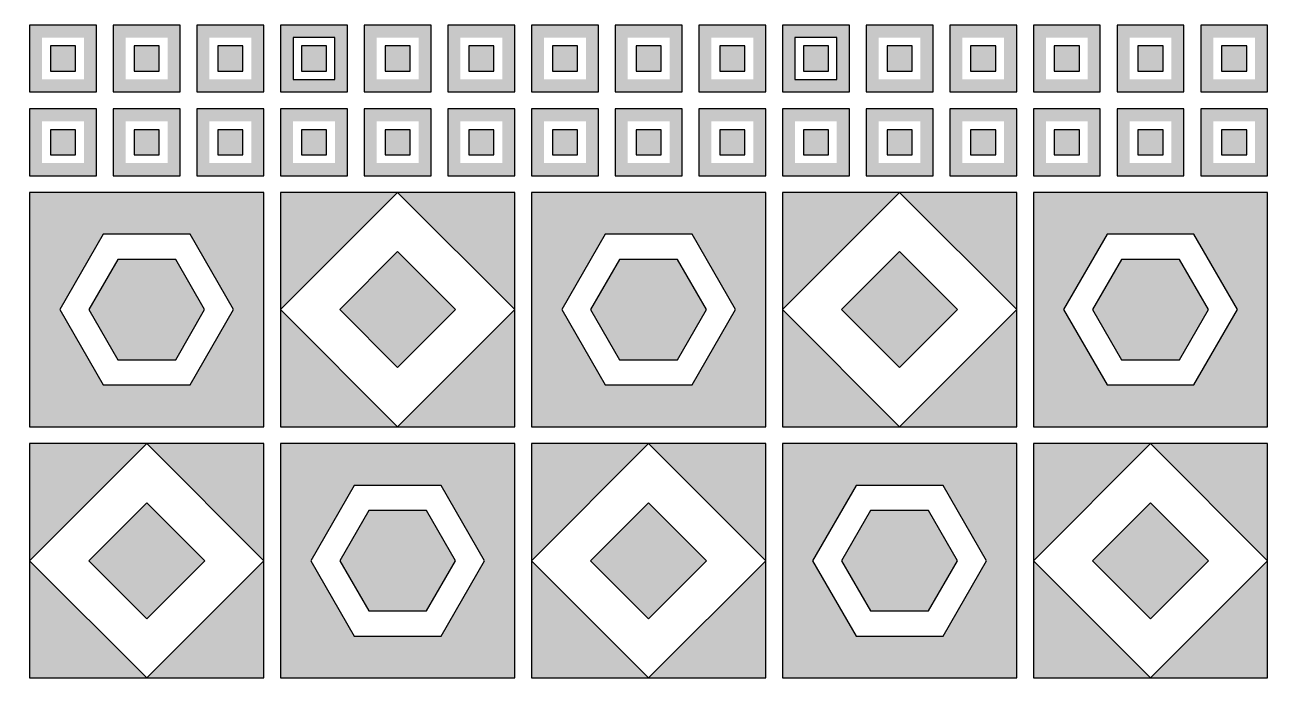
# Model space of a CAD drawing. Header units: millimetres. Extents: x -105 to 786, y -24 to 949.
# Drawn here: x 248.8 to 398.3, y 351.3 to 429.3 of the extents above; entities that cross this region are included whole.
import ezdxf

# ---------------------------------------------------------------- set-up
doc = ezdxf.new("R2010")
doc.units = ezdxf.units.MM

msp = doc.modelspace()

# ---------------------------------------------------------------- hatches: boundary and pattern name
h = msp.add_hatch(color=12)
h.dxf.hatch_style = 1
h.paths.add_polyline_path([(257.299, 429.282), (249.299, 429.282), (249.299, 421.282), (257.299, 421.282)])
h.paths.add_polyline_path([(255.799, 427.782), (255.799, 422.782), (250.799, 422.782), (250.799, 427.782)], flags=16)
h.paths.add_polyline_path([(254.799, 426.782), (254.799, 423.782), (251.799, 423.782), (251.799, 426.782)], flags=0)
h.paths.add_polyline_path([(254.799, 426.782), (251.799, 426.782), (251.799, 423.782), (254.799, 423.782)], flags=0)
h = msp.add_hatch(color=12)
h.dxf.hatch_style = 1
h.paths.add_polyline_path([(267.299, 429.282), (259.299, 429.282), (259.299, 421.282), (267.299, 421.282)])
h.paths.add_polyline_path([(265.799, 427.782), (265.799, 422.782), (260.799, 422.782), (260.799, 427.782)], flags=16)
h.paths.add_polyline_path([(264.799, 426.782), (264.799, 423.782), (261.799, 423.782), (261.799, 426.782)], flags=0)
h.paths.add_polyline_path([(264.799, 426.782), (261.799, 426.782), (261.799, 423.782), (264.799, 423.782)], flags=0)
h = msp.add_hatch(color=12)
h.dxf.hatch_style = 1
h.paths.add_polyline_path([(277.299, 429.282), (269.299, 429.282), (269.299, 421.282), (277.299, 421.282)])
h.paths.add_polyline_path([(275.799, 427.782), (275.799, 422.782), (270.799, 422.782), (270.799, 427.782)], flags=16)
h.paths.add_polyline_path([(274.799, 426.782), (274.799, 423.782), (271.799, 423.782), (271.799, 426.782)], flags=0)
h.paths.add_polyline_path([(274.799, 426.782), (271.799, 426.782), (271.799, 423.782), (274.799, 423.782)], flags=0)
h = msp.add_hatch(color=12)
h.dxf.hatch_style = 1
h.paths.add_polyline_path([(287.299, 429.282), (279.299, 429.282), (279.299, 421.282), (287.299, 421.282)])
h.paths.add_polyline_path([(285.799, 427.782), (285.799, 422.782), (280.799, 422.782), (280.799, 427.782)], flags=16)
h.paths.add_polyline_path([(284.799, 426.782), (284.799, 423.782), (281.799, 423.782), (281.799, 426.782)], flags=0)
h.paths.add_polyline_path([(284.799, 426.782), (281.799, 426.782), (281.799, 423.782), (284.799, 423.782)], flags=0)
h = msp.add_hatch(color=12)
h.dxf.hatch_style = 1
h.paths.add_polyline_path([(297.299, 429.282), (289.299, 429.282), (289.299, 421.282), (297.299, 421.282)])
h.paths.add_polyline_path([(295.799, 427.782), (295.799, 422.782), (290.799, 422.782), (290.799, 427.782)], flags=16)
h.paths.add_polyline_path([(294.799, 426.782), (294.799, 423.782), (291.799, 423.782), (291.799, 426.782)], flags=0)
h.paths.add_polyline_path([(294.799, 426.782), (291.799, 426.782), (291.799, 423.782), (294.799, 423.782)], flags=0)
h = msp.add_hatch(color=12)
h.dxf.hatch_style = 1
h.paths.add_polyline_path([(307.299, 429.282), (299.299, 429.282), (299.299, 421.282), (307.299, 421.282)])
h.paths.add_polyline_path([(305.799, 427.782), (305.799, 422.782), (300.799, 422.782), (300.799, 427.782)], flags=16)
h.paths.add_polyline_path([(304.799, 426.782), (304.799, 423.782), (301.799, 423.782), (301.799, 426.782)], flags=0)
h.paths.add_polyline_path([(304.799, 426.782), (301.799, 426.782), (301.799, 423.782), (304.799, 423.782)], flags=0)
h = msp.add_hatch(color=12)
h.dxf.hatch_style = 1
h.paths.add_polyline_path([(317.299, 429.282), (309.299, 429.282), (309.299, 421.282), (317.299, 421.282)])
h.paths.add_polyline_path([(315.799, 427.782), (315.799, 422.782), (310.799, 422.782), (310.799, 427.782)], flags=16)
h.paths.add_polyline_path([(314.799, 426.782), (314.799, 423.782), (311.799, 423.782), (311.799, 426.782)], flags=0)
h.paths.add_polyline_path([(314.799, 426.782), (311.799, 426.782), (311.799, 423.782), (314.799, 423.782)], flags=0)
h = msp.add_hatch(color=12)
h.dxf.hatch_style = 1
h.paths.add_polyline_path([(327.299, 429.282), (319.299, 429.282), (319.299, 421.282), (327.299, 421.282)])
h.paths.add_polyline_path([(325.799, 427.782), (325.799, 422.782), (320.799, 422.782), (320.799, 427.782)], flags=16)
h.paths.add_polyline_path([(324.799, 426.782), (324.799, 423.782), (321.799, 423.782), (321.799, 426.782)], flags=0)
h.paths.add_polyline_path([(324.799, 426.782), (321.799, 426.782), (321.799, 423.782), (324.799, 423.782)], flags=0)
h = msp.add_hatch(color=12)
h.dxf.hatch_style = 1
h.paths.add_polyline_path([(337.299, 429.282), (329.299, 429.282), (329.299, 421.282), (337.299, 421.282)])
h.paths.add_polyline_path([(335.799, 427.782), (335.799, 422.782), (330.799, 422.782), (330.799, 427.782)], flags=16)
h.paths.add_polyline_path([(334.799, 426.782), (334.799, 423.782), (331.799, 423.782), (331.799, 426.782)], flags=0)
h.paths.add_polyline_path([(334.799, 426.782), (331.799, 426.782), (331.799, 423.782), (334.799, 423.782)], flags=0)
h = msp.add_hatch(color=12)
h.dxf.hatch_style = 1
h.paths.add_polyline_path([(347.299, 429.282), (339.299, 429.282), (339.299, 421.282), (347.299, 421.282)])
h.paths.add_polyline_path([(345.799, 427.782), (345.799, 422.782), (340.799, 422.782), (340.799, 427.782)], flags=16)
h.paths.add_polyline_path([(344.799, 426.782), (344.799, 423.782), (341.799, 423.782), (341.799, 426.782)], flags=0)
h.paths.add_polyline_path([(344.799, 426.782), (341.799, 426.782), (341.799, 423.782), (344.799, 423.782)], flags=0)
h = msp.add_hatch(color=12)
h.dxf.hatch_style = 1
h.paths.add_polyline_path([(357.299, 429.282), (349.299, 429.282), (349.299, 421.282), (357.299, 421.282)])
h.paths.add_polyline_path([(355.799, 427.782), (355.799, 422.782), (350.799, 422.782), (350.799, 427.782)], flags=16)
h.paths.add_polyline_path([(354.799, 426.782), (354.799, 423.782), (351.799, 423.782), (351.799, 426.782)], flags=0)
h.paths.add_polyline_path([(354.799, 426.782), (351.799, 426.782), (351.799, 423.782), (354.799, 423.782)], flags=0)
h = msp.add_hatch(color=12)
h.dxf.hatch_style = 1
h.paths.add_polyline_path([(367.299, 429.282), (359.299, 429.282), (359.299, 421.282), (367.299, 421.282)])
h.paths.add_polyline_path([(365.799, 427.782), (365.799, 422.782), (360.799, 422.782), (360.799, 427.782)], flags=16)
h.paths.add_polyline_path([(364.799, 426.782), (364.799, 423.782), (361.799, 423.782), (361.799, 426.782)], flags=0)
h.paths.add_polyline_path([(364.799, 426.782), (361.799, 426.782), (361.799, 423.782), (364.799, 423.782)], flags=0)
h = msp.add_hatch(color=12)
h.dxf.hatch_style = 1
h.paths.add_polyline_path([(377.299, 429.282), (369.299, 429.282), (369.299, 421.282), (377.299, 421.282)])
h.paths.add_polyline_path([(375.799, 427.782), (375.799, 422.782), (370.799, 422.782), (370.799, 427.782)], flags=16)
h.paths.add_polyline_path([(374.799, 426.782), (374.799, 423.782), (371.799, 423.782), (371.799, 426.782)], flags=0)
h.paths.add_polyline_path([(374.799, 426.782), (371.799, 426.782), (371.799, 423.782), (374.799, 423.782)], flags=0)
h = msp.add_hatch(color=12)
h.dxf.hatch_style = 1
h.paths.add_polyline_path([(387.299, 429.282), (379.299, 429.282), (379.299, 421.282), (387.299, 421.282)])
h.paths.add_polyline_path([(385.799, 427.782), (385.799, 422.782), (380.799, 422.782), (380.799, 427.782)], flags=16)
h.paths.add_polyline_path([(384.799, 426.782), (384.799, 423.782), (381.799, 423.782), (381.799, 426.782)], flags=0)
h.paths.add_polyline_path([(384.799, 426.782), (381.799, 426.782), (381.799, 423.782), (384.799, 423.782)], flags=0)
h = msp.add_hatch(color=12)
h.dxf.hatch_style = 1
h.paths.add_polyline_path([(397.299, 429.282), (389.299, 429.282), (389.299, 421.282), (397.299, 421.282)])
h.paths.add_polyline_path([(395.799, 427.782), (395.799, 422.782), (390.799, 422.782), (390.799, 427.782)], flags=16)
h.paths.add_polyline_path([(394.799, 426.782), (394.799, 423.782), (391.799, 423.782), (391.799, 426.782)], flags=0)
h.paths.add_polyline_path([(394.799, 426.782), (391.799, 426.782), (391.799, 423.782), (394.799, 423.782)], flags=0)
h = msp.add_hatch(color=12)
h.dxf.hatch_style = 1
h.paths.add_polyline_path([(254.799, 426.782), (251.799, 426.782), (251.799, 423.782), (254.799, 423.782)])
h = msp.add_hatch(color=12)
h.dxf.hatch_style = 1
h.paths.add_polyline_path([(264.799, 426.782), (261.799, 426.782), (261.799, 423.782), (264.799, 423.782)])
h = msp.add_hatch(color=12)
h.dxf.hatch_style = 1
h.paths.add_polyline_path([(274.799, 426.782), (271.799, 426.782), (271.799, 423.782), (274.799, 423.782)])
h = msp.add_hatch(color=12)
h.dxf.hatch_style = 1
h.paths.add_polyline_path([(284.799, 426.782), (281.799, 426.782), (281.799, 423.782), (284.799, 423.782)])
h = msp.add_hatch(color=12)
h.dxf.hatch_style = 1
h.paths.add_polyline_path([(294.799, 426.782), (291.799, 426.782), (291.799, 423.782), (294.799, 423.782)])
h = msp.add_hatch(color=12)
h.dxf.hatch_style = 1
h.paths.add_polyline_path([(304.799, 426.782), (301.799, 426.782), (301.799, 423.782), (304.799, 423.782)])
h = msp.add_hatch(color=12)
h.dxf.hatch_style = 1
h.paths.add_polyline_path([(314.799, 426.782), (311.799, 426.782), (311.799, 423.782), (314.799, 423.782)])
h = msp.add_hatch(color=12)
h.dxf.hatch_style = 1
h.paths.add_polyline_path([(324.799, 426.782), (321.799, 426.782), (321.799, 423.782), (324.799, 423.782)])
h = msp.add_hatch(color=12)
h.dxf.hatch_style = 1
h.paths.add_polyline_path([(334.799, 426.782), (331.799, 426.782), (331.799, 423.782), (334.799, 423.782)])
h = msp.add_hatch(color=12)
h.dxf.hatch_style = 1
h.paths.add_polyline_path([(344.799, 426.782), (341.799, 426.782), (341.799, 423.782), (344.799, 423.782)])
h = msp.add_hatch(color=12)
h.dxf.hatch_style = 1
h.paths.add_polyline_path([(354.799, 426.782), (351.799, 426.782), (351.799, 423.782), (354.799, 423.782)])
h = msp.add_hatch(color=12)
h.dxf.hatch_style = 1
h.paths.add_polyline_path([(364.799, 426.782), (361.799, 426.782), (361.799, 423.782), (364.799, 423.782)])
h = msp.add_hatch(color=12)
h.dxf.hatch_style = 1
h.paths.add_polyline_path([(374.799, 426.782), (371.799, 426.782), (371.799, 423.782), (374.799, 423.782)])
h = msp.add_hatch(color=12)
h.dxf.hatch_style = 1
h.paths.add_polyline_path([(384.799, 426.782), (381.799, 426.782), (381.799, 423.782), (384.799, 423.782)])
h = msp.add_hatch(color=12)
h.dxf.hatch_style = 1
h.paths.add_polyline_path([(394.799, 426.782), (391.799, 426.782), (391.799, 423.782), (394.799, 423.782)])
h = msp.add_hatch(color=12)
h.dxf.hatch_style = 1
h.paths.add_polyline_path([(257.299, 419.282), (249.299, 419.282), (249.299, 411.282), (257.299, 411.282)])
h.paths.add_polyline_path([(255.799, 417.782), (255.799, 412.782), (250.799, 412.782), (250.799, 417.782)], flags=16)
h.paths.add_polyline_path([(254.799, 416.782), (254.799, 413.782), (251.799, 413.782), (251.799, 416.782)], flags=0)
h.paths.add_polyline_path([(254.799, 416.782), (251.799, 416.782), (251.799, 413.782), (254.799, 413.782)], flags=0)
h = msp.add_hatch(color=12)
h.dxf.hatch_style = 1
h.paths.add_polyline_path([(267.299, 419.282), (259.299, 419.282), (259.299, 411.282), (267.299, 411.282)])
h.paths.add_polyline_path([(265.799, 417.782), (265.799, 412.782), (260.799, 412.782), (260.799, 417.782)], flags=16)
h.paths.add_polyline_path([(264.799, 416.782), (264.799, 413.782), (261.799, 413.782), (261.799, 416.782)], flags=0)
h.paths.add_polyline_path([(264.799, 416.782), (261.799, 416.782), (261.799, 413.782), (264.799, 413.782)], flags=0)
h = msp.add_hatch(color=12)
h.dxf.hatch_style = 1
h.paths.add_polyline_path([(277.299, 419.282), (269.299, 419.282), (269.299, 411.282), (277.299, 411.282)])
h.paths.add_polyline_path([(275.799, 417.782), (275.799, 412.782), (270.799, 412.782), (270.799, 417.782)], flags=16)
h.paths.add_polyline_path([(274.799, 416.782), (274.799, 413.782), (271.799, 413.782), (271.799, 416.782)], flags=0)
h.paths.add_polyline_path([(274.799, 416.782), (271.799, 416.782), (271.799, 413.782), (274.799, 413.782)], flags=0)
h = msp.add_hatch(color=12)
h.dxf.hatch_style = 1
h.paths.add_polyline_path([(287.299, 419.282), (279.299, 419.282), (279.299, 411.282), (287.299, 411.282)])
h.paths.add_polyline_path([(285.799, 417.782), (285.799, 412.782), (280.799, 412.782), (280.799, 417.782)], flags=16)
h.paths.add_polyline_path([(284.799, 416.782), (284.799, 413.782), (281.799, 413.782), (281.799, 416.782)], flags=0)
h.paths.add_polyline_path([(284.799, 416.782), (281.799, 416.782), (281.799, 413.782), (284.799, 413.782)], flags=0)
h = msp.add_hatch(color=12)
h.dxf.hatch_style = 1
h.paths.add_polyline_path([(297.299, 419.282), (289.299, 419.282), (289.299, 411.282), (297.299, 411.282)])
h.paths.add_polyline_path([(295.799, 417.782), (295.799, 412.782), (290.799, 412.782), (290.799, 417.782)], flags=16)
h.paths.add_polyline_path([(294.799, 416.782), (294.799, 413.782), (291.799, 413.782), (291.799, 416.782)], flags=0)
h.paths.add_polyline_path([(294.799, 416.782), (291.799, 416.782), (291.799, 413.782), (294.799, 413.782)], flags=0)
h = msp.add_hatch(color=12)
h.dxf.hatch_style = 1
h.paths.add_polyline_path([(307.299, 419.282), (299.299, 419.282), (299.299, 411.282), (307.299, 411.282)])
h.paths.add_polyline_path([(305.799, 417.782), (305.799, 412.782), (300.799, 412.782), (300.799, 417.782)], flags=16)
h.paths.add_polyline_path([(304.799, 416.782), (304.799, 413.782), (301.799, 413.782), (301.799, 416.782)], flags=0)
h.paths.add_polyline_path([(304.799, 416.782), (301.799, 416.782), (301.799, 413.782), (304.799, 413.782)], flags=0)
h = msp.add_hatch(color=12)
h.dxf.hatch_style = 1
h.paths.add_polyline_path([(317.299, 419.282), (309.299, 419.282), (309.299, 411.282), (317.299, 411.282)])
h.paths.add_polyline_path([(315.799, 417.782), (315.799, 412.782), (310.799, 412.782), (310.799, 417.782)], flags=16)
h.paths.add_polyline_path([(314.799, 416.782), (314.799, 413.782), (311.799, 413.782), (311.799, 416.782)], flags=0)
h.paths.add_polyline_path([(314.799, 416.782), (311.799, 416.782), (311.799, 413.782), (314.799, 413.782)], flags=0)
h = msp.add_hatch(color=12)
h.dxf.hatch_style = 1
h.paths.add_polyline_path([(327.299, 419.282), (319.299, 419.282), (319.299, 411.282), (327.299, 411.282)])
h.paths.add_polyline_path([(325.799, 417.782), (325.799, 412.782), (320.799, 412.782), (320.799, 417.782)], flags=16)
h.paths.add_polyline_path([(324.799, 416.782), (324.799, 413.782), (321.799, 413.782), (321.799, 416.782)], flags=0)
h.paths.add_polyline_path([(324.799, 416.782), (321.799, 416.782), (321.799, 413.782), (324.799, 413.782)], flags=0)
h = msp.add_hatch(color=12)
h.dxf.hatch_style = 1
h.paths.add_polyline_path([(337.299, 419.282), (329.299, 419.282), (329.299, 411.282), (337.299, 411.282)])
h.paths.add_polyline_path([(335.799, 417.782), (335.799, 412.782), (330.799, 412.782), (330.799, 417.782)], flags=16)
h.paths.add_polyline_path([(334.799, 416.782), (334.799, 413.782), (331.799, 413.782), (331.799, 416.782)], flags=0)
h.paths.add_polyline_path([(334.799, 416.782), (331.799, 416.782), (331.799, 413.782), (334.799, 413.782)], flags=0)
h = msp.add_hatch(color=12)
h.dxf.hatch_style = 1
h.paths.add_polyline_path([(347.299, 419.282), (339.299, 419.282), (339.299, 411.282), (347.299, 411.282)])
h.paths.add_polyline_path([(345.799, 417.782), (345.799, 412.782), (340.799, 412.782), (340.799, 417.782)], flags=16)
h.paths.add_polyline_path([(344.799, 416.782), (344.799, 413.782), (341.799, 413.782), (341.799, 416.782)], flags=0)
h.paths.add_polyline_path([(344.799, 416.782), (341.799, 416.782), (341.799, 413.782), (344.799, 413.782)], flags=0)
h = msp.add_hatch(color=12)
h.dxf.hatch_style = 1
h.paths.add_polyline_path([(357.299, 419.282), (349.299, 419.282), (349.299, 411.282), (357.299, 411.282)])
h.paths.add_polyline_path([(355.799, 417.782), (355.799, 412.782), (350.799, 412.782), (350.799, 417.782)], flags=16)
h.paths.add_polyline_path([(354.799, 416.782), (354.799, 413.782), (351.799, 413.782), (351.799, 416.782)], flags=0)
h.paths.add_polyline_path([(354.799, 416.782), (351.799, 416.782), (351.799, 413.782), (354.799, 413.782)], flags=0)
h = msp.add_hatch(color=12)
h.dxf.hatch_style = 1
h.paths.add_polyline_path([(367.299, 419.282), (359.299, 419.282), (359.299, 411.282), (367.299, 411.282)])
h.paths.add_polyline_path([(365.799, 417.782), (365.799, 412.782), (360.799, 412.782), (360.799, 417.782)], flags=16)
h.paths.add_polyline_path([(364.799, 416.782), (364.799, 413.782), (361.799, 413.782), (361.799, 416.782)], flags=0)
h.paths.add_polyline_path([(364.799, 416.782), (361.799, 416.782), (361.799, 413.782), (364.799, 413.782)], flags=0)
h = msp.add_hatch(color=12)
h.dxf.hatch_style = 1
h.paths.add_polyline_path([(377.299, 419.282), (369.299, 419.282), (369.299, 411.282), (377.299, 411.282)])
h.paths.add_polyline_path([(375.799, 417.782), (375.799, 412.782), (370.799, 412.782), (370.799, 417.782)], flags=16)
h.paths.add_polyline_path([(374.799, 416.782), (374.799, 413.782), (371.799, 413.782), (371.799, 416.782)], flags=0)
h.paths.add_polyline_path([(374.799, 416.782), (371.799, 416.782), (371.799, 413.782), (374.799, 413.782)], flags=0)
h = msp.add_hatch(color=12)
h.dxf.hatch_style = 1
h.paths.add_polyline_path([(387.299, 419.282), (379.299, 419.282), (379.299, 411.282), (387.299, 411.282)])
h.paths.add_polyline_path([(385.799, 417.782), (385.799, 412.782), (380.799, 412.782), (380.799, 417.782)], flags=16)
h.paths.add_polyline_path([(384.799, 416.782), (384.799, 413.782), (381.799, 413.782), (381.799, 416.782)], flags=0)
h.paths.add_polyline_path([(384.799, 416.782), (381.799, 416.782), (381.799, 413.782), (384.799, 413.782)], flags=0)
h = msp.add_hatch(color=12)
h.dxf.hatch_style = 1
h.paths.add_polyline_path([(397.299, 419.282), (389.299, 419.282), (389.299, 411.282), (397.299, 411.282)])
h.paths.add_polyline_path([(395.799, 417.782), (395.799, 412.782), (390.799, 412.782), (390.799, 417.782)], flags=16)
h.paths.add_polyline_path([(394.799, 416.782), (394.799, 413.782), (391.799, 413.782), (391.799, 416.782)], flags=0)
h.paths.add_polyline_path([(394.799, 416.782), (391.799, 416.782), (391.799, 413.782), (394.799, 413.782)], flags=0)
h = msp.add_hatch(color=12)
h.dxf.hatch_style = 1
h.paths.add_polyline_path([(254.799, 416.782), (251.799, 416.782), (251.799, 413.782), (254.799, 413.782)])
h = msp.add_hatch(color=12)
h.dxf.hatch_style = 1
h.paths.add_polyline_path([(264.799, 416.782), (261.799, 416.782), (261.799, 413.782), (264.799, 413.782)])
h = msp.add_hatch(color=12)
h.dxf.hatch_style = 1
h.paths.add_polyline_path([(274.799, 416.782), (271.799, 416.782), (271.799, 413.782), (274.799, 413.782)])
h = msp.add_hatch(color=12)
h.dxf.hatch_style = 1
h.paths.add_polyline_path([(284.799, 416.782), (281.799, 416.782), (281.799, 413.782), (284.799, 413.782)])
h = msp.add_hatch(color=12)
h.dxf.hatch_style = 1
h.paths.add_polyline_path([(294.799, 416.782), (291.799, 416.782), (291.799, 413.782), (294.799, 413.782)])
h = msp.add_hatch(color=12)
h.dxf.hatch_style = 1
h.paths.add_polyline_path([(304.799, 416.782), (301.799, 416.782), (301.799, 413.782), (304.799, 413.782)])
h = msp.add_hatch(color=12)
h.dxf.hatch_style = 1
h.paths.add_polyline_path([(314.799, 416.782), (311.799, 416.782), (311.799, 413.782), (314.799, 413.782)])
h = msp.add_hatch(color=12)
h.dxf.hatch_style = 1
h.paths.add_polyline_path([(324.799, 416.782), (321.799, 416.782), (321.799, 413.782), (324.799, 413.782)])
h = msp.add_hatch(color=12)
h.dxf.hatch_style = 1
h.paths.add_polyline_path([(334.799, 416.782), (331.799, 416.782), (331.799, 413.782), (334.799, 413.782)])
h = msp.add_hatch(color=12)
h.dxf.hatch_style = 1
h.paths.add_polyline_path([(344.799, 416.782), (341.799, 416.782), (341.799, 413.782), (344.799, 413.782)])
h = msp.add_hatch(color=12)
h.dxf.hatch_style = 1
h.paths.add_polyline_path([(354.799, 416.782), (351.799, 416.782), (351.799, 413.782), (354.799, 413.782)])
h = msp.add_hatch(color=12)
h.dxf.hatch_style = 1
h.paths.add_polyline_path([(364.799, 416.782), (361.799, 416.782), (361.799, 413.782), (364.799, 413.782)])
h = msp.add_hatch(color=12)
h.dxf.hatch_style = 1
h.paths.add_polyline_path([(374.799, 416.782), (371.799, 416.782), (371.799, 413.782), (374.799, 413.782)])
h = msp.add_hatch(color=12)
h.dxf.hatch_style = 1
h.paths.add_polyline_path([(384.799, 416.782), (381.799, 416.782), (381.799, 413.782), (384.799, 413.782)])
h = msp.add_hatch(color=12)
h.dxf.hatch_style = 1
h.paths.add_polyline_path([(394.799, 416.782), (391.799, 416.782), (391.799, 413.782), (394.799, 413.782)])
at = {"true_color": 0x7aafdf}
h = msp.add_hatch(color=143, dxfattribs=at)
h.dxf.hatch_style = 1
h.paths.add_polyline_path([(247.299, 395.282), (233.299, 381.282), (247.299, 381.282)])
h.paths.add_polyline_path([(247.299, 409.282), (233.299, 409.282), (247.299, 395.282)])
h.paths.add_polyline_path([(233.299, 409.282), (219.299, 409.282), (219.299, 395.282)])
h.paths.add_polyline_path([(219.299, 395.282), (219.299, 381.282), (233.299, 381.282)])
h.paths.add_polyline_path([(270.227, 395.282), (266.763, 401.282), (259.835, 401.282), (256.371, 395.282), (259.835, 389.282), (266.763, 389.282)])
at = {"true_color": 0x636466}
h = msp.add_hatch(color=251, dxfattribs=at)
h.dxf.hatch_style = 1
h.paths.add_polyline_path([(233.299, 402.21), (226.37, 395.282), (233.299, 388.353), (240.228, 395.282)])
h.paths.add_polyline_path([(277.299, 409.282), (249.299, 409.282), (249.299, 381.282), (277.299, 381.282)])
h.paths.add_polyline_path([(252.907, 395.282), (258.103, 404.282), (268.495, 404.282), (273.691, 395.282), (268.495, 386.282), (258.103, 386.282)], flags=16)
h.paths.add_polyline_path([(259.835, 389.282), (256.371, 395.282), (259.835, 401.282), (266.763, 401.282), (270.227, 395.282), (266.763, 389.282)], flags=0)
at = {"true_color": 0x7aafdf}
h = msp.add_hatch(color=143, dxfattribs=at)
h.dxf.hatch_style = 1
h.paths.add_polyline_path([(307.299, 395.282), (293.299, 381.282), (307.299, 381.282)])
h.paths.add_polyline_path([(307.299, 409.282), (293.299, 409.282), (307.299, 395.282)])
h.paths.add_polyline_path([(293.299, 409.282), (279.299, 409.282), (279.299, 395.282)])
h.paths.add_polyline_path([(279.299, 395.282), (279.299, 381.282), (293.299, 381.282)])
h.paths.add_polyline_path([(330.227, 395.282), (326.763, 401.282), (319.835, 401.282), (316.371, 395.282), (319.835, 389.282), (326.763, 389.282)])
at = {"true_color": 0x636466}
h = msp.add_hatch(color=251, dxfattribs=at)
h.dxf.hatch_style = 1
h.paths.add_polyline_path([(293.299, 402.21), (286.37, 395.282), (293.299, 388.353), (300.228, 395.282)])
h.paths.add_polyline_path([(337.299, 409.282), (309.299, 409.282), (309.299, 381.282), (337.299, 381.282)])
h.paths.add_polyline_path([(312.907, 395.282), (318.103, 404.282), (328.495, 404.282), (333.691, 395.282), (328.495, 386.282), (318.103, 386.282)], flags=16)
h.paths.add_polyline_path([(319.835, 389.282), (316.371, 395.282), (319.835, 401.282), (326.763, 401.282), (330.227, 395.282), (326.763, 389.282)], flags=0)
at = {"true_color": 0x7aafdf}
h = msp.add_hatch(color=143, dxfattribs=at)
h.dxf.hatch_style = 1
h.paths.add_polyline_path([(367.299, 395.282), (353.299, 381.282), (367.299, 381.282)])
h.paths.add_polyline_path([(367.299, 409.282), (353.299, 409.282), (367.299, 395.282)])
h.paths.add_polyline_path([(353.299, 409.282), (339.299, 409.282), (339.299, 395.282)])
h.paths.add_polyline_path([(339.299, 395.282), (339.299, 381.282), (353.299, 381.282)])
h.paths.add_polyline_path([(390.227, 395.282), (386.763, 401.282), (379.835, 401.282), (376.371, 395.282), (379.835, 389.282), (386.763, 389.282)])
at = {"true_color": 0x636466}
h = msp.add_hatch(color=251, dxfattribs=at)
h.dxf.hatch_style = 1
h.paths.add_polyline_path([(353.299, 402.21), (346.37, 395.282), (353.299, 388.353), (360.228, 395.282)])
h.paths.add_polyline_path([(397.299, 409.282), (369.299, 409.282), (369.299, 381.282), (397.299, 381.282)])
h.paths.add_polyline_path([(372.907, 395.282), (378.103, 404.282), (388.495, 404.282), (393.691, 395.282), (388.495, 386.282), (378.103, 386.282)], flags=16)
h.paths.add_polyline_path([(379.835, 389.282), (376.371, 395.282), (379.835, 401.282), (386.763, 401.282), (390.227, 395.282), (386.763, 389.282)], flags=0)
at = {"true_color": 0x7aafdf}
h = msp.add_hatch(color=143, dxfattribs=at)
h.dxf.hatch_style = 1
h.paths.add_polyline_path([(277.299, 365.282), (263.299, 351.282), (277.299, 351.282)])
h.paths.add_polyline_path([(277.299, 379.282), (263.299, 379.282), (277.299, 365.282)])
h.paths.add_polyline_path([(263.299, 379.282), (249.299, 379.282), (249.299, 365.282)])
h.paths.add_polyline_path([(249.299, 365.282), (249.299, 351.282), (263.299, 351.282)])
h.paths.add_polyline_path([(300.227, 365.282), (296.763, 371.282), (289.835, 371.282), (286.371, 365.282), (289.835, 359.282), (296.763, 359.282)])
at = {"true_color": 0x636466}
h = msp.add_hatch(color=251, dxfattribs=at)
h.dxf.hatch_style = 1
h.paths.add_polyline_path([(263.299, 372.21), (256.37, 365.282), (263.299, 358.353), (270.228, 365.282)])
h.paths.add_polyline_path([(307.299, 379.282), (279.299, 379.282), (279.299, 351.282), (307.299, 351.282)])
h.paths.add_polyline_path([(282.907, 365.282), (288.103, 374.282), (298.495, 374.282), (303.691, 365.282), (298.495, 356.282), (288.103, 356.282)], flags=16)
h.paths.add_polyline_path([(289.835, 359.282), (286.371, 365.282), (289.835, 371.282), (296.763, 371.282), (300.227, 365.282), (296.763, 359.282)], flags=0)
at = {"true_color": 0x7aafdf}
h = msp.add_hatch(color=143, dxfattribs=at)
h.dxf.hatch_style = 1
h.paths.add_polyline_path([(337.299, 365.282), (323.299, 351.282), (337.299, 351.282)])
h.paths.add_polyline_path([(337.299, 379.282), (323.299, 379.282), (337.299, 365.282)])
h.paths.add_polyline_path([(323.299, 379.282), (309.299, 379.282), (309.299, 365.282)])
h.paths.add_polyline_path([(309.299, 365.282), (309.299, 351.282), (323.299, 351.282)])
h.paths.add_polyline_path([(360.227, 365.282), (356.763, 371.282), (349.835, 371.282), (346.371, 365.282), (349.835, 359.282), (356.763, 359.282)])
at = {"true_color": 0x636466}
h = msp.add_hatch(color=251, dxfattribs=at)
h.dxf.hatch_style = 1
h.paths.add_polyline_path([(323.299, 372.21), (316.37, 365.282), (323.299, 358.353), (330.228, 365.282)])
h.paths.add_polyline_path([(367.299, 379.282), (339.299, 379.282), (339.299, 351.282), (367.299, 351.282)])
h.paths.add_polyline_path([(342.907, 365.282), (348.103, 374.282), (358.495, 374.282), (363.691, 365.282), (358.495, 356.282), (348.103, 356.282)], flags=16)
h.paths.add_polyline_path([(349.835, 359.282), (346.371, 365.282), (349.835, 371.282), (356.763, 371.282), (360.227, 365.282), (356.763, 359.282)], flags=0)
at = {"true_color": 0x7aafdf}
h = msp.add_hatch(color=143, dxfattribs=at)
h.dxf.hatch_style = 1
h.paths.add_polyline_path([(397.299, 365.282), (383.299, 351.282), (397.299, 351.282)])
h.paths.add_polyline_path([(397.299, 379.282), (383.299, 379.282), (397.299, 365.282)])
h.paths.add_polyline_path([(383.299, 379.282), (369.299, 379.282), (369.299, 365.282)])
h.paths.add_polyline_path([(369.299, 365.282), (369.299, 351.282), (383.299, 351.282)])
h.paths.add_polyline_path([(420.227, 365.282), (416.763, 371.282), (409.835, 371.282), (406.371, 365.282), (409.835, 359.282), (416.763, 359.282)])
at = {"true_color": 0x636466}
h = msp.add_hatch(color=251, dxfattribs=at)
h.dxf.hatch_style = 1
h.paths.add_polyline_path([(383.299, 372.21), (376.37, 365.282), (383.299, 358.353), (390.228, 365.282)])
h.paths.add_polyline_path([(427.299, 379.282), (399.299, 379.282), (399.299, 351.282), (427.299, 351.282)])
h.paths.add_polyline_path([(402.907, 365.282), (408.103, 374.282), (418.495, 374.282), (423.691, 365.282), (418.495, 356.282), (408.103, 356.282)], flags=16)
h.paths.add_polyline_path([(409.835, 359.282), (406.371, 365.282), (409.835, 371.282), (416.763, 371.282), (420.227, 365.282), (416.763, 359.282)], flags=0)

# ---------------------------------------------------------------- linework, layer by layer
for p, q in [((279.299, 395.282), (293.299, 409.282)), ((293.299, 409.282), (307.299, 395.282)), ((339.299, 395.282), (353.299, 409.282)), ((353.299, 409.282), (367.299, 395.282)), ((286.37, 395.282), (293.299, 402.21)), ((293.299, 402.21), (300.228, 395.282)), ((346.37, 395.282), (353.299, 402.21)), ((353.299, 402.21), (360.228, 395.282)), ((293.299, 381.282), (279.299, 395.282)), ((293.299, 388.353), (286.37, 395.282)), ((307.299, 395.282), (293.299, 381.282)), ((300.228, 395.282), (293.299, 388.353)), ((353.299, 381.282), (339.299, 395.282)), ((353.299, 388.353), (346.37, 395.282)), ((367.299, 395.282), (353.299, 381.282)), ((360.228, 395.282), (353.299, 388.353)), ((249.299, 365.282), (263.299, 379.282)), ((263.299, 379.282), (277.299, 365.282)), ((309.299, 365.282), (323.299, 379.282)), ((323.299, 379.282), (337.299, 365.282)), ((369.299, 365.282), (383.299, 379.282)), ((383.299, 379.282), (397.299, 365.282)), ((256.37, 365.282), (263.299, 372.21)), ((263.299, 372.21), (270.228, 365.282)), ((316.37, 365.282), (323.299, 372.21)), ((323.299, 372.21), (330.228, 365.282)), ((376.37, 365.282), (383.299, 372.21)), ((383.299, 372.21), (390.228, 365.282)), ((263.299, 351.282), (249.299, 365.282)), ((263.299, 358.353), (256.37, 365.282)), ((277.299, 365.282), (263.299, 351.282)), ((270.228, 365.282), (263.299, 358.353)), ((323.299, 351.282), (309.299, 365.282)), ((323.299, 358.353), (316.37, 365.282)), ((337.299, 365.282), (323.299, 351.282)), ((330.228, 365.282), (323.299, 358.353)), ((383.299, 351.282), (369.299, 365.282)), ((383.299, 358.353), (376.37, 365.282)), ((397.299, 365.282), (383.299, 351.282)), ((390.228, 365.282), (383.299, 358.353))]:
    msp.add_line(p, q)
for points in [[(249.299, 421.282), (257.299, 421.282), (257.299, 429.282), (249.299, 429.282)], [(259.299, 421.282), (267.299, 421.282), (267.299, 429.282), (259.299, 429.282)], [(269.299, 421.282), (277.299, 421.282), (277.299, 429.282), (269.299, 429.282)], [(279.299, 421.282), (287.299, 421.282), (287.299, 429.282), (279.299, 429.282)], [(289.299, 421.282), (297.299, 421.282), (297.299, 429.282), (289.299, 429.282)], [(299.299, 421.282), (307.299, 421.282), (307.299, 429.282), (299.299, 429.282)], [(309.299, 421.282), (317.299, 421.282), (317.299, 429.282), (309.299, 429.282)], [(319.299, 421.282), (327.299, 421.282), (327.299, 429.282), (319.299, 429.282)], [(329.299, 421.282), (337.299, 421.282), (337.299, 429.282), (329.299, 429.282)], [(339.299, 421.282), (347.299, 421.282), (347.299, 429.282), (339.299, 429.282)], [(349.299, 421.282), (357.299, 421.282), (357.299, 429.282), (349.299, 429.282)], [(359.299, 421.282), (367.299, 421.282), (367.299, 429.282), (359.299, 429.282)], [(369.299, 421.282), (377.299, 421.282), (377.299, 429.282), (369.299, 429.282)], [(379.299, 421.282), (387.299, 421.282), (387.299, 429.282), (379.299, 429.282)], [(389.299, 421.282), (397.299, 421.282), (397.299, 429.282), (389.299, 429.282)], [(280.799, 422.782), (285.799, 422.782), (285.799, 427.782), (280.799, 427.782)], [(340.799, 422.782), (345.799, 422.782), (345.799, 427.782), (340.799, 427.782)], [(251.799, 423.782), (254.799, 423.782), (254.799, 426.782), (251.799, 426.782)], [(261.799, 423.782), (264.799, 423.782), (264.799, 426.782), (261.799, 426.782)], [(271.799, 423.782), (274.799, 423.782), (274.799, 426.782), (271.799, 426.782)], [(281.799, 423.782), (284.799, 423.782), (284.799, 426.782), (281.799, 426.782)], [(291.799, 423.782), (294.799, 423.782), (294.799, 426.782), (291.799, 426.782)], [(301.799, 423.782), (304.799, 423.782), (304.799, 426.782), (301.799, 426.782)], [(311.799, 423.782), (314.799, 423.782), (314.799, 426.782), (311.799, 426.782)], [(321.799, 423.782), (324.799, 423.782), (324.799, 426.782), (321.799, 426.782)], [(331.799, 423.782), (334.799, 423.782), (334.799, 426.782), (331.799, 426.782)], [(341.799, 423.782), (344.799, 423.782), (344.799, 426.782), (341.799, 426.782)], [(351.799, 423.782), (354.799, 423.782), (354.799, 426.782), (351.799, 426.782)], [(361.799, 423.782), (364.799, 423.782), (364.799, 426.782), (361.799, 426.782)], [(371.799, 423.782), (374.799, 423.782), (374.799, 426.782), (371.799, 426.782)], [(381.799, 423.782), (384.799, 423.782), (384.799, 426.782), (381.799, 426.782)], [(391.799, 423.782), (394.799, 423.782), (394.799, 426.782), (391.799, 426.782)], [(249.299, 411.282), (257.299, 411.282), (257.299, 419.282), (249.299, 419.282)], [(259.299, 411.282), (267.299, 411.282), (267.299, 419.282), (259.299, 419.282)], [(269.299, 411.282), (277.299, 411.282), (277.299, 419.282), (269.299, 419.282)], [(279.299, 411.282), (287.299, 411.282), (287.299, 419.282), (279.299, 419.282)], [(289.299, 411.282), (297.299, 411.282), (297.299, 419.282), (289.299, 419.282)], [(299.299, 411.282), (307.299, 411.282), (307.299, 419.282), (299.299, 419.282)], [(309.299, 411.282), (317.299, 411.282), (317.299, 419.282), (309.299, 419.282)], [(319.299, 411.282), (327.299, 411.282), (327.299, 419.282), (319.299, 419.282)], [(329.299, 411.282), (337.299, 411.282), (337.299, 419.282), (329.299, 419.282)], [(339.299, 411.282), (347.299, 411.282), (347.299, 419.282), (339.299, 419.282)], [(349.299, 411.282), (357.299, 411.282), (357.299, 419.282), (349.299, 419.282)], [(359.299, 411.282), (367.299, 411.282), (367.299, 419.282), (359.299, 419.282)], [(369.299, 411.282), (377.299, 411.282), (377.299, 419.282), (369.299, 419.282)], [(379.299, 411.282), (387.299, 411.282), (387.299, 419.282), (379.299, 419.282)], [(389.299, 411.282), (397.299, 411.282), (397.299, 419.282), (389.299, 419.282)], [(251.799, 413.782), (254.799, 413.782), (254.799, 416.782), (251.799, 416.782)], [(261.799, 413.782), (264.799, 413.782), (264.799, 416.782), (261.799, 416.782)], [(271.799, 413.782), (274.799, 413.782), (274.799, 416.782), (271.799, 416.782)], [(281.799, 413.782), (284.799, 413.782), (284.799, 416.782), (281.799, 416.782)], [(291.799, 413.782), (294.799, 413.782), (294.799, 416.782), (291.799, 416.782)], [(301.799, 413.782), (304.799, 413.782), (304.799, 416.782), (301.799, 416.782)], [(311.799, 413.782), (314.799, 413.782), (314.799, 416.782), (311.799, 416.782)], [(321.799, 413.782), (324.799, 413.782), (324.799, 416.782), (321.799, 416.782)], [(331.799, 413.782), (334.799, 413.782), (334.799, 416.782), (331.799, 416.782)], [(341.799, 413.782), (344.799, 413.782), (344.799, 416.782), (341.799, 416.782)], [(351.799, 413.782), (354.799, 413.782), (354.799, 416.782), (351.799, 416.782)], [(361.799, 413.782), (364.799, 413.782), (364.799, 416.782), (361.799, 416.782)], [(371.799, 413.782), (374.799, 413.782), (374.799, 416.782), (371.799, 416.782)], [(381.799, 413.782), (384.799, 413.782), (384.799, 416.782), (381.799, 416.782)], [(391.799, 413.782), (394.799, 413.782), (394.799, 416.782), (391.799, 416.782)], [(249.299, 381.282), (277.299, 381.282), (277.299, 409.282), (249.299, 409.282)], [(279.299, 381.282), (307.299, 381.282), (307.299, 409.282), (279.299, 409.282)], [(309.299, 381.282), (337.299, 381.282), (337.299, 409.282), (309.299, 409.282)], [(339.299, 381.282), (367.299, 381.282), (367.299, 409.282), (339.299, 409.282)], [(369.299, 381.282), (397.299, 381.282), (397.299, 409.282), (369.299, 409.282)], [(268.495, 386.282), (273.691, 395.282), (268.495, 404.282), (258.103, 404.282), (252.907, 395.282), (258.103, 386.282)], [(328.495, 386.282), (333.691, 395.282), (328.495, 404.282), (318.103, 404.282), (312.907, 395.282), (318.103, 386.282)], [(388.495, 386.282), (393.691, 395.282), (388.495, 404.282), (378.103, 404.282), (372.907, 395.282), (378.103, 386.282)], [(266.763, 389.282), (270.227, 395.282), (266.763, 401.282), (259.835, 401.282), (256.371, 395.282), (259.835, 389.282)], [(326.763, 389.282), (330.227, 395.282), (326.763, 401.282), (319.835, 401.282), (316.371, 395.282), (319.835, 389.282)], [(386.763, 389.282), (390.227, 395.282), (386.763, 401.282), (379.835, 401.282), (376.371, 395.282), (379.835, 389.282)], [(249.299, 351.282), (277.299, 351.282), (277.299, 379.282), (249.299, 379.282)], [(279.299, 351.282), (307.299, 351.282), (307.299, 379.282), (279.299, 379.282)], [(309.299, 351.282), (337.299, 351.282), (337.299, 379.282), (309.299, 379.282)], [(339.299, 351.282), (367.299, 351.282), (367.299, 379.282), (339.299, 379.282)], [(369.299, 351.282), (397.299, 351.282), (397.299, 379.282), (369.299, 379.282)], [(298.495, 356.282), (303.691, 365.282), (298.495, 374.282), (288.103, 374.282), (282.907, 365.282), (288.103, 356.282)], [(358.495, 356.282), (363.691, 365.282), (358.495, 374.282), (348.103, 374.282), (342.907, 365.282), (348.103, 356.282)], [(296.763, 359.282), (300.227, 365.282), (296.763, 371.282), (289.835, 371.282), (286.371, 365.282), (289.835, 359.282)], [(356.763, 359.282), (360.227, 365.282), (356.763, 371.282), (349.835, 371.282), (346.371, 365.282), (349.835, 359.282)]]:
    msp.add_lwpolyline(points, close=True)

doc.saveas('drawing.dxf')
